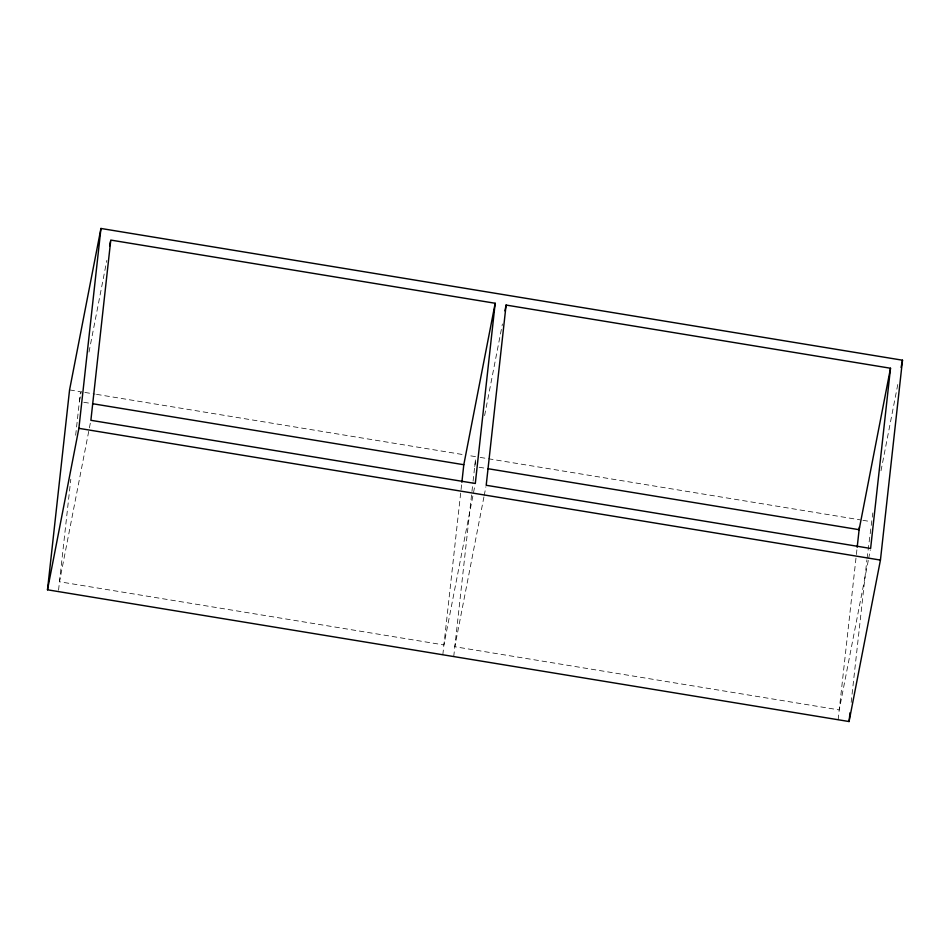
<?xml version="1.0" encoding="UTF-8"?>
<svg xmlns="http://www.w3.org/2000/svg" width="950" height="950" viewBox="0 0 950 950"><rect width="100%" height="100%" fill="white"/><g stroke="black" fill="none" stroke-linecap="round" stroke-linejoin="round"><path stroke-width="0.71" stroke-dasharray="4.75 3.56" d="M58.556 590.188L70.811 479.192M75.668 435.242L80.465 391.709L69.564 389.916M442.819 654.776L461.7 483.776M453.732 656.569L471.794 492.896M471.96 491.423L472.934 482.636M473.088 481.163L475.796 456.689L467.614 455.347M838.149 719.744L857.019 548.744M851.164 702.43L866.899 559.871M867.065 558.398L872.812 512.929M79.384 401.541L81.367 391.364M89.003 352.082L106.816 260.442M90.309 423.213L59.494 581.756L443.911 644.943L474.727 486.388M474.703 466.521L476.116 459.242M484.607 415.601L502.419 323.962M483.93 496.909L454.812 646.736L839.23 709.923L868.347 560.096M484.215 495.461L485.913 486.733M881.006 470.749L898.261 382.019M868.633 558.636L870.331 549.908M84.859 392.433L95.083 394.119M96.544 394.357L464.883 454.896M480.178 457.401L860.213 519.864M862.932 520.315L871.114 521.657M83.766 402.266L89.621 403.228M479.097 467.234L486.4 468.433"/><path stroke-width="1.43" d="M47.5 589.796L69.564 389.916L100.949 228.463L902.5 360.204L880.436 560.084L849.051 721.537L47.5 589.796L78.886 428.343L100.949 228.463M461.866 482.303L463.802 464.728L495.188 303.264L110.77 240.077L90.879 420.304L475.297 483.479L495.188 303.264M506.089 305.057L486.198 485.272L870.616 548.459L890.506 368.244L506.089 305.057L504.961 310.876M857.185 547.283L859.429 526.894M849.051 721.537L850.024 712.726M109.642 245.896L110.485 241.537M890.506 368.244L859.121 529.696L487.861 468.683M901.087 367.472L902.5 360.204M92.542 403.702L463.802 464.728M78.886 428.343L880.436 560.084"/></g></svg>
